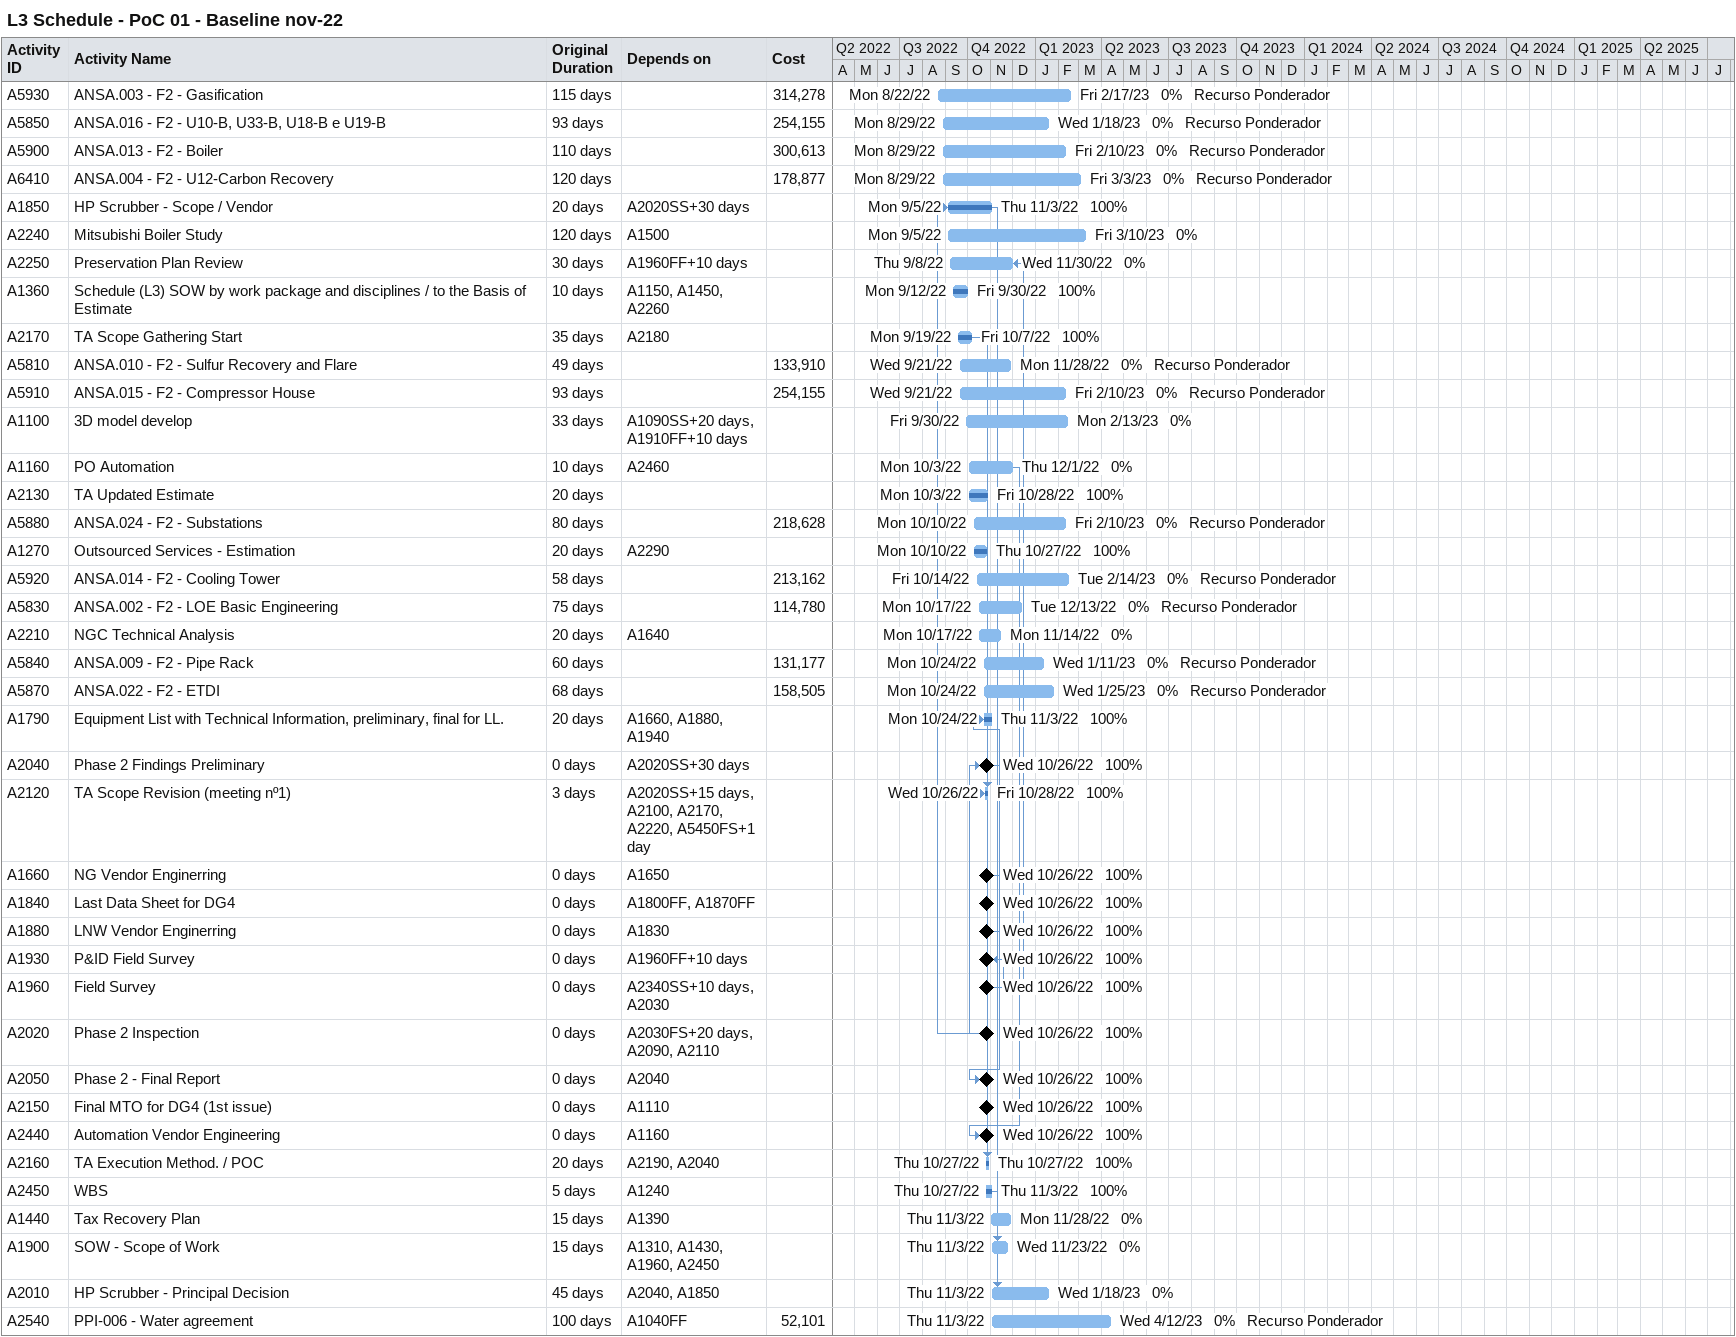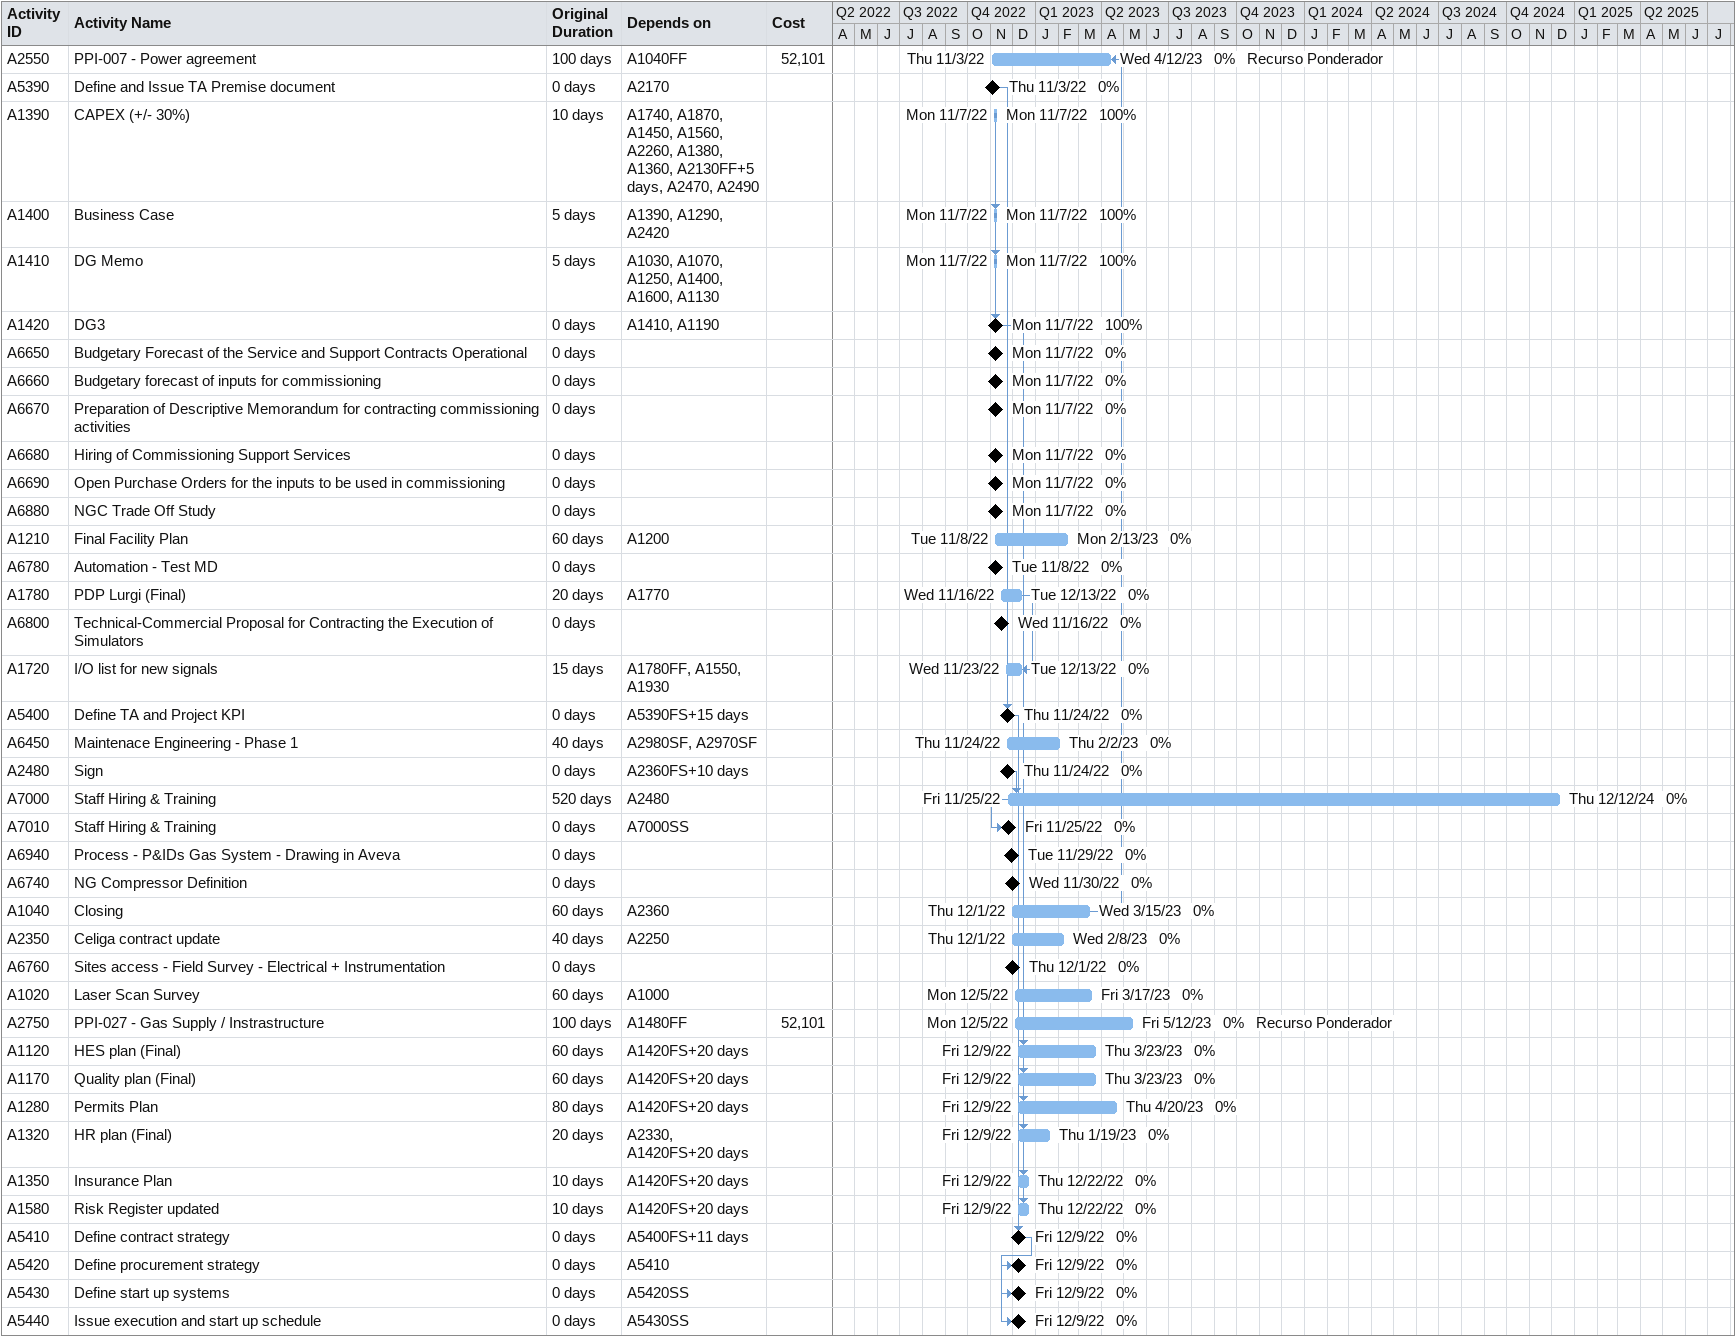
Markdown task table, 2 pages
L3 Schedule - PoC 01 - Baseline nov-22

| ID | Task | Original duration | Start | Finish | Predecessors | Resources | % complete | Cost |
|---|---|---|---|---|---|---|---|---|
| A5930 | ANSA.003 - F2 - Gasification | 115d | 2022-08-22 | 2023-02-17 |  | Recurso Ponderador | 0 | 314278 |
| A5850 | ANSA.016 - F2 - U10-B, U33-B, U18-B e U19-B | 93d | 2022-08-29 | 2023-01-18 |  | Recurso Ponderador | 0 | 254155 |
| A5900 | ANSA.013 - F2 - Boiler | 110d | 2022-08-29 | 2023-02-10 |  | Recurso Ponderador | 0 | 300613 |
| A6410 | ANSA.004 - F2 - U12-Carbon Recovery | 120d | 2022-08-29 | 2023-03-03 |  | Recurso Ponderador | 0 | 178877 |
| A1850 | HP Scrubber - Scope / Vendor | 20d | 2022-09-05 | 2022-11-03 | A2020SS+30d |  | 100 |  |
| A2240 | Mitsubishi Boiler Study | 120d | 2022-09-05 | 2023-03-10 | A1500 |  | 0 |  |
| A2250 | Preservation Plan Review | 30d | 2022-09-08 | 2022-11-30 | A1960FF+10d |  | 0 |  |
| A1360 | Schedule (L3) SOW by work package and disciplines / to the Basis of Estimate | 10d | 2022-09-12 | 2022-09-30 | A1150, A1450, A2260 |  | 100 |  |
| A2170 | TA Scope Gathering Start | 35d | 2022-09-19 | 2022-10-07 | A2180 |  | 100 |  |
| A5810 | ANSA.010 - F2 - Sulfur Recovery and Flare | 49d | 2022-09-21 | 2022-11-28 |  | Recurso Ponderador | 0 | 133910 |
| A5910 | ANSA.015 - F2 - Compressor House | 93d | 2022-09-21 | 2023-02-10 |  | Recurso Ponderador | 0 | 254155 |
| A1100 | 3D model develop | 33d | 2022-09-30 | 2023-02-13 | A1090SS+20d, A1910FF+10d |  | 0 |  |
| A1160 | PO Automation | 10d | 2022-10-03 | 2022-12-01 | A2460 |  | 0 |  |
| A2130 | TA Updated Estimate | 20d | 2022-10-03 | 2022-10-28 |  |  | 100 |  |
| A5880 | ANSA.024 - F2 - Substations | 80d | 2022-10-10 | 2023-02-10 |  | Recurso Ponderador | 0 | 218628 |
| A1270 | Outsourced Services - Estimation | 20d | 2022-10-10 | 2022-10-27 | A2290 |  | 100 |  |
| A5920 | ANSA.014 - F2 - Cooling Tower | 58d | 2022-10-14 | 2023-02-14 |  | Recurso Ponderador | 0 | 213162 |
| A5830 | ANSA.002 - F2 - LOE Basic Engineering | 75d | 2022-10-17 | 2022-12-13 |  | Recurso Ponderador | 0 | 114780 |
| A2210 | NGC Technical Analysis | 20d | 2022-10-17 | 2022-11-14 | A1640 |  | 0 |  |
| A5840 | ANSA.009 - F2 - Pipe Rack | 60d | 2022-10-24 | 2023-01-11 |  | Recurso Ponderador | 0 | 131177 |
| A5870 | ANSA.022 - F2 - ETDI | 68d | 2022-10-24 | 2023-01-25 |  | Recurso Ponderador | 0 | 158505 |
| A1790 | Equipment List with Technical Information, preliminary, final for LL. | 20d | 2022-10-24 | 2022-11-03 | A1660, A1880, A1940 |  | 100 |  |
| A2040 | Phase 2 Findings Preliminary | 0d | 2022-10-26 | 2022-10-26 | A2020SS+30d |  | 100 |  |
| A2120 | TA Scope Revision (meeting nº1) | 3d | 2022-10-26 | 2022-10-28 | A2020SS+15d, A2100, A2170, A2220, A5450FS+1d |  | 100 |  |
| A1660 | NG Vendor Enginerring | 0d | 2022-10-26 | 2022-10-26 | A1650 |  | 100 |  |
| A1840 | Last Data Sheet for DG4 | 0d | 2022-10-26 | 2022-10-26 | A1800FF, A1870FF |  | 100 |  |
| A1880 | LNW Vendor Enginerring | 0d | 2022-10-26 | 2022-10-26 | A1830 |  | 100 |  |
| A1930 | P&ID Field Survey | 0d | 2022-10-26 | 2022-10-26 | A1960FF+10d |  | 100 |  |
| A1960 | Field Survey | 0d | 2022-10-26 | 2022-10-26 | A2340SS+10d, A2030 |  | 100 |  |
| A2020 | Phase 2 Inspection | 0d | 2022-10-26 | 2022-10-26 | A2030FS+20d, A2090, A2110 |  | 100 |  |
| A2050 | Phase 2 - Final Report | 0d | 2022-10-26 | 2022-10-26 | A2040 |  | 100 |  |
| A2150 | Final MTO for DG4 (1st issue) | 0d | 2022-10-26 | 2022-10-26 | A1110 |  | 100 |  |
| A2440 | Automation Vendor Engineering | 0d | 2022-10-26 | 2022-10-26 | A1160 |  | 100 |  |
| A2160 | TA Execution Method. / POC | 20d | 2022-10-27 | 2022-10-27 | A2190, A2040 |  | 100 |  |
| A2450 | WBS | 5d | 2022-10-27 | 2022-11-03 | A1240 |  | 100 |  |
| A1440 | Tax Recovery Plan | 15d | 2022-11-03 | 2022-11-28 | A1390 |  | 0 |  |
| A1900 | SOW - Scope of Work | 15d | 2022-11-03 | 2022-11-23 | A1310, A1430, A1960, A2450 |  | 0 |  |
| A2010 | HP Scrubber - Principal Decision | 45d | 2022-11-03 | 2023-01-18 | A2040, A1850 |  | 0 |  |
| A2540 | PPI-006 - Water agreement | 100d | 2022-11-03 | 2023-04-12 | A1040FF | Recurso Ponderador | 0 | 52101 |
| A2550 | PPI-007 - Power agreement | 100d | 2022-11-03 | 2023-04-12 | A1040FF | Recurso Ponderador | 0 | 52101 |
| A5390 | Define and Issue TA Premise document | 0d | 2022-11-03 | 2022-11-03 | A2170 |  | 0 |  |
| A1390 | CAPEX (+/- 30%) | 10d | 2022-11-07 | 2022-11-07 | A1740, A1870, A1450, A1560, A2260, A1380, A1360, A2130FF+5d, A2470, A2490 |  | 100 |  |
| A1400 | Business Case | 5d | 2022-11-07 | 2022-11-07 | A1390, A1290, A2420 |  | 100 |  |
| A1410 | DG Memo | 5d | 2022-11-07 | 2022-11-07 | A1030, A1070, A1250, A1400, A1600, A1130 |  | 100 |  |
| A1420 | DG3 | 0d | 2022-11-07 | 2022-11-07 | A1410, A1190 |  | 100 |  |
| A6650 | Budgetary Forecast of the Service and Support Contracts Operational | 0d | 2022-11-07 | 2022-11-07 |  |  | 0 |  |
| A6660 | Budgetary forecast of inputs for commissioning | 0d | 2022-11-07 | 2022-11-07 |  |  | 0 |  |
| A6670 | Preparation of Descriptive Memorandum for contracting commissioning activities | 0d | 2022-11-07 | 2022-11-07 |  |  | 0 |  |
| A6680 | Hiring of Commissioning Support Services | 0d | 2022-11-07 | 2022-11-07 |  |  | 0 |  |
| A6690 | Open Purchase Orders for the inputs to be used in commissioning | 0d | 2022-11-07 | 2022-11-07 |  |  | 0 |  |
| A6880 | NGC Trade Off Study | 0d | 2022-11-07 | 2022-11-07 |  |  | 0 |  |
| A1210 | Final Facility Plan | 60d | 2022-11-08 | 2023-02-13 | A1200 |  | 0 |  |
| A6780 | Automation - Test MD | 0d | 2022-11-08 | 2022-11-08 |  |  | 0 |  |
| A1780 | PDP Lurgi (Final) | 20d | 2022-11-16 | 2022-12-13 | A1770 |  | 0 |  |
| A6800 | Technical-Commercial Proposal for Contracting the Execution of Simulators | 0d | 2022-11-16 | 2022-11-16 |  |  | 0 |  |
| A1720 | I/O list for new signals | 15d | 2022-11-23 | 2022-12-13 | A1780FF, A1550, A1930 |  | 0 |  |
| A5400 | Define TA and Project KPI | 0d | 2022-11-24 | 2022-11-24 | A5390FS+15d |  | 0 |  |
| A6450 | Maintenace Engineering - Phase 1 | 40d | 2022-11-24 | 2023-02-02 | A2980SF, A2970SF |  | 0 |  |
| A2480 | Sign | 0d | 2022-11-24 | 2022-11-24 | A2360FS+10d |  | 0 |  |
| A7000 | Staff Hiring & Training | 520d | 2022-11-25 | 2024-12-12 | A2480 |  | 0 |  |
| A7010 | Staff Hiring & Training | 0d | 2022-11-25 | 2022-11-25 | A7000SS |  | 0 |  |
| A6940 | Process - P&IDs Gas System - Drawing in Aveva | 0d | 2022-11-29 | 2022-11-29 |  |  | 0 |  |
| A6740 | NG Compressor Definition | 0d | 2022-11-30 | 2022-11-30 |  |  | 0 |  |
| A1040 | Closing | 60d | 2022-12-01 | 2023-03-15 | A2360 |  | 0 |  |
| A2350 | Celiga contract update | 40d | 2022-12-01 | 2023-02-08 | A2250 |  | 0 |  |
| A6760 | Sites access - Field Survey - Electrical + Instrumentation | 0d | 2022-12-01 | 2022-12-01 |  |  | 0 |  |
| A1020 | Laser Scan Survey | 60d | 2022-12-05 | 2023-03-17 | A1000 |  | 0 |  |
| A2750 | PPI-027 - Gas Supply / Instrastructure | 100d | 2022-12-05 | 2023-05-12 | A1480FF | Recurso Ponderador | 0 | 52101 |
| A1120 | HES plan (Final) | 60d | 2022-12-09 | 2023-03-23 | A1420FS+20d |  | 0 |  |
| A1170 | Quality plan (Final) | 60d | 2022-12-09 | 2023-03-23 | A1420FS+20d |  | 0 |  |
| A1280 | Permits Plan | 80d | 2022-12-09 | 2023-04-20 | A1420FS+20d |  | 0 |  |
| A1320 | HR plan (Final) | 20d | 2022-12-09 | 2023-01-19 | A2330, A1420FS+20d |  | 0 |  |
| A1350 | Insurance Plan | 10d | 2022-12-09 | 2022-12-22 | A1420FS+20d |  | 0 |  |
| A1580 | Risk Register updated | 10d | 2022-12-09 | 2022-12-22 | A1420FS+20d |  | 0 |  |
| A5410 | Define contract strategy | 0d | 2022-12-09 | 2022-12-09 | A5400FS+11d |  | 0 |  |
| A5420 | Define procurement strategy | 0d | 2022-12-09 | 2022-12-09 | A5410 |  | 0 |  |
| A5430 | Define start up systems | 0d | 2022-12-09 | 2022-12-09 | A5420SS |  | 0 |  |
| A5440 | Issue execution and start up schedule | 0d | 2022-12-09 | 2022-12-09 | A5430SS |  | 0 |  |
